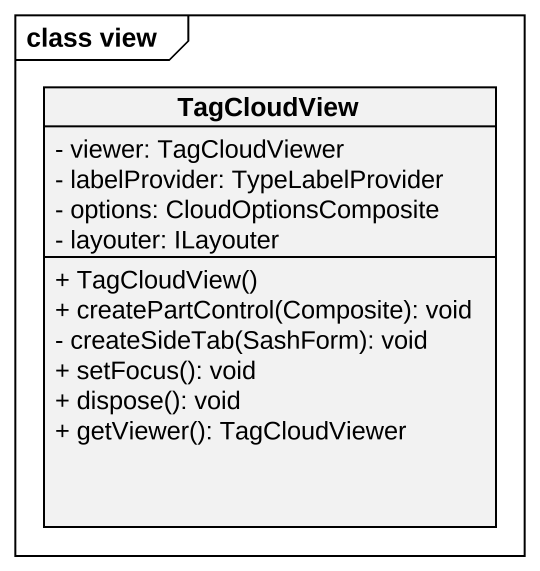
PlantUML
@startuml
mainframe class view
hide circle
hide empty members
skinparam classAttributeIconSize 0
class TagCloudView {
  - viewer: TagCloudViewer
  - labelProvider: TypeLabelProvider
  - options: CloudOptionsComposite
  - layouter: ILayouter
  + TagCloudView()
  + createPartControl(Composite): void
  - createSideTab(SashForm): void
  + setFocus(): void
  + dispose(): void
  + getViewer(): TagCloudViewer
}
@enduml
